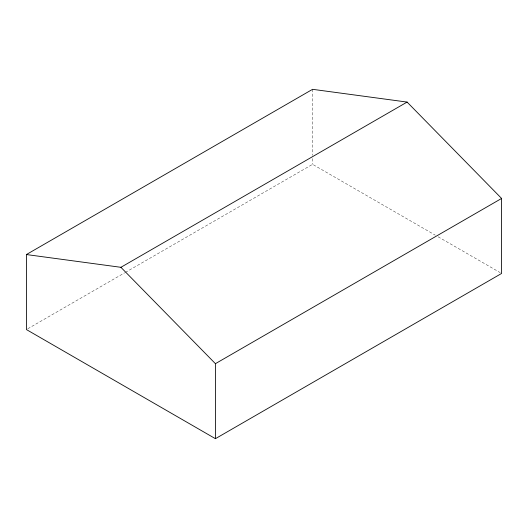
<?xml version="1.0" encoding="UTF-8"?>
<svg xmlns="http://www.w3.org/2000/svg" width="528" height="528" viewBox="0 0 528 528"><rect width="100%" height="100%" fill="white"/><g stroke="black" fill="none" stroke-linecap="round" stroke-linejoin="round"><path stroke-width="0.4" stroke-dasharray="2.64 1.98" d="M27.826 328.733L124.641 272.831M125.354 272.422L312.583 164.327L435.263 235.158M438.121 236.801L500.174 272.626M312.583 89.318L312.583 155.344M312.583 158.611L312.583 164.327"/><path stroke-width="0.79" d="M26.4 254.549L312.583 89.318L407.095 102.076L501.6 198.449L501.6 273.451L215.417 438.682L26.4 329.551L26.4 254.549L120.905 267.307L407.095 102.076M215.417 438.682L215.417 363.673L501.6 198.449M120.905 267.307L215.417 363.673"/></g></svg>
